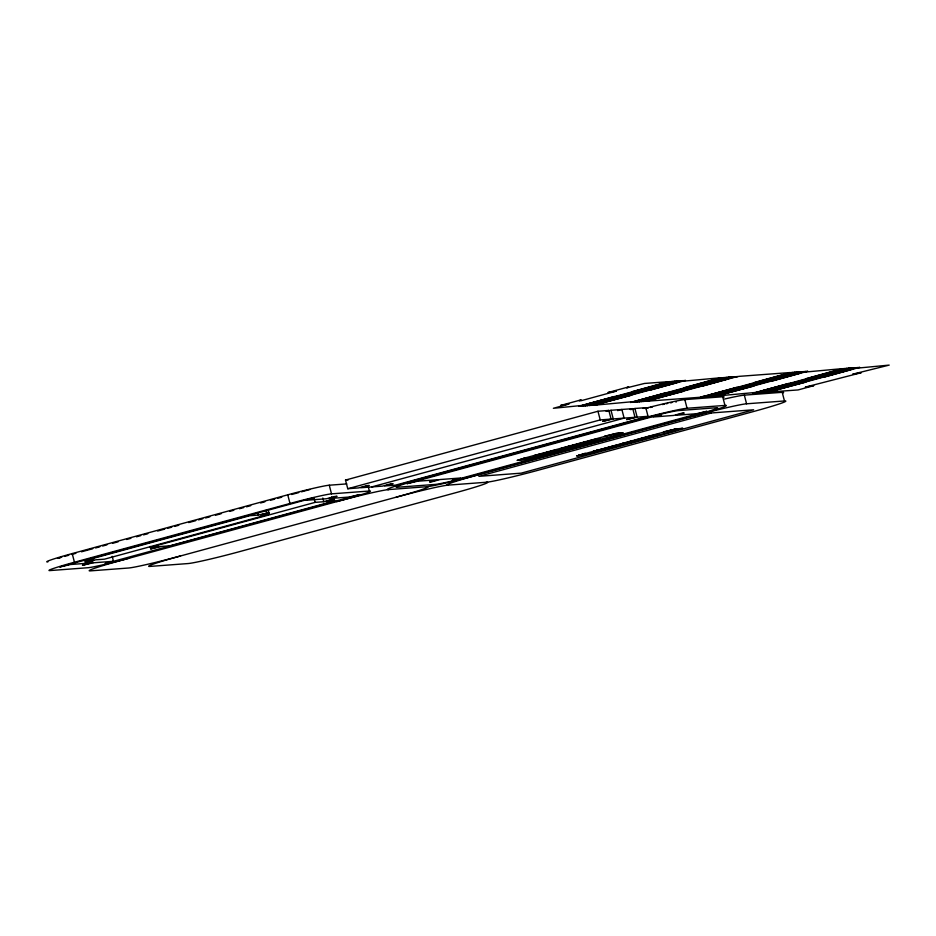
<?xml version="1.0" encoding="UTF-8"?>
<svg xmlns="http://www.w3.org/2000/svg" width="936" height="936" viewBox="0 0 936 936"><rect width="100%" height="100%" fill="white"/><g stroke="black" fill="none" stroke-linecap="round" stroke-linejoin="round"><path stroke-width="1.4" d="M635.755 440.318L630.946 441.382L633.684 440.821L632.408 441.219M674.996 430.607L679.922 428.992M612.378 434.374L524.242 458.172M552.556 452.029L555.75 451.222L551.807 452.31L553.972 451.62M597.367 439.791L598.747 439.417M656.885 435.322L658.254 434.947M656.85 435.357L656.089 435.638L660.044 434.561L657.283 435.076M591.435 441.441L589.902 441.897M650.929 437.007L649.268 437.475M615.794 446.624L618.965 445.676L614.636 446.706L616.274 446.46M594.454 440.657L595.062 440.47L591.798 441.242L595.694 440.283M651.234 436.773L655.212 435.837L651.573 436.796L653.129 436.422M524.101 458.266L519.304 459.787M638.352 439.393L640.154 438.867L635.532 440.037L639.639 439.323L638.387 439.417M595.635 440.329L593.693 440.68M644.67 437.685L648.391 436.936L640.926 438.621L644.658 437.545M583.362 442.623L581.385 443.114L584.953 442.213M558.301 450.508L558.207 450.532M584.403 442.447L588.884 441.406L583.631 442.412M549.795 452.006L554.065 450.696L546.589 452.696C560.512 449.912 534.397 455.469 550.052 451.62L546.378 452.72M609.313 447.537L613.583 446.238L606.095 448.227C622.03 445.068 592.406 451.351 609.558 447.151L605.885 448.25M584.626 442.377L586.088 442.049L582.087 443.126L584.614 442.318M613.138 446.332L606.516 448.098L612.413 446.495M572.118 445.63L571.416 445.852L574.142 445.325L567.976 446.554L576.26 444.752L572.668 445.396M614.449 396.466L578.612 406.364L616.613 396.302M583.327 405.382L580.8 406.212L618.778 396.139M632.327 391.599L668.164 381.701L644.436 383.456L626.64 387.878L628.606 386.919L607.955 392.547L616.414 391.096L581.408 400.643L579.244 400.795L581.209 399.836L560.559 405.464L569.018 404.013L553.375 408.283L581.162 405.545M585.491 405.218L582.964 406.048L620.931 395.986M634.491 391.435L670.328 381.537L665.613 382.52M636.655 391.271L672.481 381.373L667.777 382.356M623.095 395.823L587.258 405.709L625.26 395.659M638.82 391.108L674.645 381.209L669.942 382.192M640.973 390.944L676.81 381.046L672.095 382.04M627.424 395.495L591.61 405.405L629.589 395.331M643.137 390.78L678.974 380.894L674.259 381.876M596.302 404.41L593.775 405.241L631.753 395.167M645.302 390.616L681.139 380.73L676.424 381.712M647.466 390.464L683.303 380.566L678.588 381.549M649.631 390.3L685.468 380.402L680.753 381.385M666.35 392.582L630.548 402.48L668.515 392.418M635.228 401.485L632.713 402.328L670.679 392.254M684.228 387.703L720.065 377.805L682.917 381.221M637.393 401.322L634.865 402.164L672.844 392.09M686.392 387.539L722.229 377.641L717.514 378.624M688.557 387.375L724.394 377.489L719.679 378.472M675.008 391.927L639.171 401.825L677.173 391.763M690.721 387.211L726.558 377.325L721.843 378.308M692.886 387.048L728.723 377.161L724.008 378.144M679.325 391.599L643.523 401.509L681.49 391.435M695.05 386.896L730.876 376.997L726.172 377.98M648.203 400.514L645.688 401.345L683.654 391.283M697.215 386.732L733.04 376.834L728.337 377.816M699.367 386.568L735.205 376.67L730.49 377.653M701.532 386.404L737.369 376.506L732.654 377.489M736.726 387.305L700.888 397.192L738.878 387.141M754.603 382.426L790.44 372.528L738.843 376.377L734.818 377.337M741.043 386.977L705.206 396.876L743.207 386.814M756.768 382.262L792.593 372.364L787.89 373.347M709.921 395.881L707.37 396.712L745.372 386.65M758.932 382.099L794.758 372.212L790.042 373.195M761.085 381.935L796.922 372.048L792.207 373.031M747.536 386.486L711.699 396.384L749.701 386.322M763.25 381.771L799.087 371.885L794.371 372.867M716.414 395.401L713.887 396.232L751.865 386.159M765.414 381.619L801.251 371.721L796.536 372.703M718.579 395.238L716.052 396.068L754.018 386.006M767.578 381.455L803.416 371.557L798.7 372.54M769.743 381.291L805.568 371.393L800.865 372.376M771.907 381.127L807.733 371.229L803.029 372.212M788.627 383.409L752.79 393.307L790.791 383.245M757.505 392.313L754.978 393.155L792.956 383.081M806.504 378.53L842.341 368.644L805.182 372.06M759.669 392.161L757.142 392.991L795.12 382.918M808.669 378.366L844.506 368.48L839.791 369.463M810.833 378.214L846.67 368.316L841.955 369.299M797.273 382.754L761.448 392.652L799.438 382.602M812.998 378.05L848.823 368.152L844.12 369.135M815.162 377.887L850.988 367.988L846.284 368.971M801.602 382.438L765.765 392.324L803.767 382.274M817.327 377.723L853.152 367.825L848.437 368.807M770.48 391.342L767.953 392.184L805.931 382.11M819.48 377.559L855.317 367.661L850.602 368.644M821.644 377.395L857.481 367.509L852.766 368.491M823.809 377.231L859.646 367.345L854.931 368.328M578.811 455.317L670.445 430.279M518.93 459.892L525.693 457.692M615.502 433.555L623.224 432.701L613.981 435.591M578.448 455.422L585.211 453.235M675.02 429.086L682.742 428.243L680.261 428.817M680.285 428.899L673.499 431.122M558.347 450.52L555.867 451M587.2 404.106L661.74 383.795M589.364 403.942L663.905 383.631M591.517 403.79L666.069 383.467M593.681 403.627L668.222 383.304M595.846 403.463L670.387 383.14M598.01 403.299L672.551 382.976M600.175 403.135L674.716 382.812M602.339 402.971L676.88 382.66M47.912 561.904A35.147 1.591 -14.6 0 1 72.201 553.574L287.75 494.816A35.147 1.591 -14.6 0 1 329.273 485.211L346.741 483.9M61.753 557.177L57.529 558.324L59.717 558.16M64.572 556.405L68.808 555.247M71.627 554.486L75.863 553.328M81.502 551.795L92.781 548.718M95.601 547.946L99.836 546.788M102.656 546.027L106.891 544.869M112.531 543.336L118.17 541.792M126.629 539.487L130.864 538.329M136.504 536.796L140.739 535.638M143.559 534.877L147.794 533.719M157.657 531.028L164.713 529.109M167.532 528.337L171.768 527.179M174.587 526.418L178.823 525.26M188.686 522.569L195.741 520.65M198.561 519.878L202.796 518.731M205.616 517.959L209.851 516.801M215.491 515.268L221.13 513.724M229.589 511.419L233.824 510.272M239.464 508.728L243.699 507.581M246.519 506.809L250.743 505.651M260.618 502.96L264.853 501.813M270.492 500.269L274.728 499.122M277.547 498.35L281.771 497.191M291.646 494.5L298.701 492.582M301.521 491.81L309.98 489.505M630.712 409.629L634.912 408.482L645.782 407.675L648.028 416.321L395.577 485.14L384.708 485.959L393.085 483.678L390.92 483.842L382.543 486.123L360.793 487.75L369.182 485.468L367.017 485.632L358.628 487.913L347.759 488.732L345.501 480.074L597.964 411.255L608.833 410.436L611.091 419.094L602.714 421.375L613.255 418.93L634.994 417.304L632.748 408.646L610.997 410.284L606.809 411.419M639.101 400.222L713.642 379.899M641.265 400.058L715.806 379.735M643.43 399.894L717.97 379.571M645.594 399.73L720.135 379.408M647.759 399.567L722.299 379.255M606.037 411.208L608.833 410.436M649.912 399.403L724.464 379.092M652.076 399.239L726.617 378.928M654.241 399.087L728.781 378.764M617.643 410.611L621.867 409.465L624.125 418.123L371.662 486.942M629.951 409.406L632.748 408.646M129.542 558.102A35.147 1.591 -14.6 0 1 88.007 567.719L50.158 570.562A35.147 1.591 -14.6 0 1 74.447 562.232L289.996 503.474A35.147 1.591 -14.6 0 1 331.519 493.857L369.369 491.026L368.41 487.317M347.759 488.732L600.222 419.913L611.091 419.094M642.962 408.435L645.782 407.675M84.685 559.775L85.328 562.243L93.717 559.962L85.036 560.617L249.69 515.736L258.359 515.081L268.913 512.635L260.524 514.917L269.205 514.262L268.269 510.155M90.195 560.524L90.839 562.992L82.462 565.274L93.003 562.828L113.478 561.296L112.191 556.347M269.205 514.262L104.551 559.155L95.87 559.798L85.328 562.243M333.661 497.203L334.632 500.912L325.95 501.556L334.339 499.274L332.175 499.438L323.797 501.719L315.116 502.375L150.462 547.256L159.143 546.601L150.754 548.894L150.111 546.413M709.476 394.945L784.017 374.622M711.629 394.781L786.17 374.459M713.794 394.618L788.334 374.295M715.958 394.454L790.499 374.131M718.123 394.29L792.663 373.979M634.994 417.304L626.617 419.585L637.159 417.14L648.028 416.321M720.287 394.126L794.828 373.815M722.452 393.962L796.992 373.651M724.616 393.81L799.157 373.487M334.632 500.912L169.978 545.793L161.296 546.448L150.754 548.894M113.478 561.296L105.101 563.577L359.752 494.594L349.175 497.051L328.7 498.584L337.077 496.302L334.912 496.466L326.535 498.748L306.049 500.28L314.438 497.999L312.238 498.163L59.775 566.982L70.352 564.525L90.839 562.992M761.377 391.049L835.918 370.726M763.542 390.885L838.083 370.562M765.707 390.721L840.247 370.41M767.871 390.558L842.412 370.246M770.024 390.406L844.564 370.083M772.188 390.242L846.729 369.919M774.353 390.078L848.893 369.755M519.421 459.833L517.058 460.395L525.693 459.307M615.034 433.684C631.94 431.028 613.162 434.947 616.298 435.041L527.576 458.815M776.517 389.914L851.058 369.591M546.706 453.469L545.863 453.691L550.099 452.544M557.716 450.497L555.118 451.175L556.756 450.93M570.55 446.963L569.977 447.115L571.709 446.881L567.824 447.747M590.651 441.488L590.043 441.652L590.827 441.605M574.868 445.817L576.377 445.407L572.645 446.39L575.886 445.735L575.289 445.899M577.898 445.056L580.343 444.413M548.847 453.106L551.257 452.451L550.684 452.615M556.276 451.082L559.447 450.134L557.973 450.438M568.199 447.829L567.04 447.923L570.913 447.045M369.369 491.026A35.147 1.591 -14.6 0 1 345.08 499.344L121.013 560.43A44.097 2.001 -14.6 0 0 90.535 570.866L128.419 568.023A44.097 2.001 -14.6 0 0 180.531 555.961L396.22 497.168A44.097 2.001 -14.6 0 1 448.321 485.105A44.097 2.001 -14.6 0 1 478.787 474.657L694.477 415.865A44.097 2.001 -14.6 0 1 746.577 403.802L784.462 400.959L782.215 392.301L744.331 395.144A44.097 2.001 -14.6 0 0 724.593 399.017M578.939 455.376L576.564 455.926L584.438 455.048M609.617 448.075L605.37 449.233L610.775 447.993L610.19 448.145M630.068 442.506L629.495 442.658L631.227 442.412L626.558 443.453L627.717 443.371M637.416 440.599L641.008 439.745L639.241 440.002M650.169 437.018L649.549 437.194L650.812 436.972L648.613 437.674M634.807 441.441L635.392 441.277L633.777 441.511M679.793 428.945L680.671 428.793M614.648 433.777L615.455 433.649M674.166 429.32L674.961 429.179M584.824 454.943L578.588 455.469M563.788 447.771L562.63 448.122L566.572 447.373L560.477 448.707L568.69 446.8L564.244 447.572M556.932 450.707L557.774 450.45M594.138 440.739L592.078 441.195L593.564 440.786M623.294 443.301L622.136 443.652L626.079 442.904L619.995 444.249L628.196 442.33L623.762 443.102M653.468 436.328L654.615 436L652.825 436.422M614.273 433.883L614.987 433.777M593.424 440.751C590.008 441.757 597.168 439.733 593.927 440.622M652.93 436.293C649.432 437.311 657.049 435.17 653.199 436.223M584.485 454.954L585.585 454.744M587.644 405.054L585.129 405.896L589.809 404.89M591.973 404.726L589.458 405.569L594.138 404.574M598.467 404.247L595.916 405.066L633.064 401.649M639.557 401.158L637.006 401.989L641.722 401.006M643.886 400.842L641.359 401.673L646.039 400.678M650.368 400.351L647.852 401.146L699.403 397.32L703.439 396.373M705.604 396.209L703.076 397.051L707.756 396.045M712.085 395.729L709.558 396.56L714.25 395.565M720.732 395.074L718.216 395.87L755.34 392.476M761.834 391.997L759.307 392.827L763.987 391.833M766.151 391.669L763.6 392.488L768.316 391.505M857.095 368.164L889.2 365.099L852.719 374.189L861.178 372.739L805.323 387.106L813.782 385.667L798.139 389.926L770.129 391.973L772.645 391.178M614.519 433.894L613.513 434.082M526.067 459.202L519.082 459.927M673.405 429.519L680.683 428.7M674.037 429.437L672.2 429.916M616.613 446.191L618.029 445.817M584.953 454.826L587.691 454.112M614.063 434.023L612.682 434.386M588.884 442.155L587.153 442.435L589.82 441.944M525.903 459.166L527.272 458.815M653.082 436.328L651.316 436.784M672.645 429.718L671.299 430.15M612.752 434.281L611.781 434.608M527.202 458.909L528.173 458.581M671.896 429.916L670.855 430.256M587.094 454.346L595.132 452.486M589.458 442.014L588.522 442.272M611.653 434.561L604.457 436.235M528.313 458.628L535.626 456.943M670.41 430.373L671.159 430.104M587.82 454.159L589.001 453.796M670.808 430.186L663.963 431.765M648.718 437.615L646.671 437.978L648.847 437.58M536.457 455.142L539.347 454.44L533.59 455.914L544.869 453.082L534.245 455.645M595.963 450.684L598.853 449.982L593.096 451.456L604.387 448.625L593.752 451.187M588.884 453.901L675.804 430.572L674.996 430.642M632.479 441.254L627.494 442.096L635.755 440.283M627.342 443.29L630.548 442.599M617.713 445.922L618.415 445.735M612.507 447.291L615.268 446.764L611.313 447.841L613.49 447.151M645.009 408.412A44.097 2.001 -14.6 0 1 684.813 399.602L722.697 396.759A44.097 2.001 -14.6 0 1 723.399 397.472M336.703 501.626A44.097 2.001 -14.6 0 1 388.803 489.563A44.097 2.001 -14.6 0 1 419.281 479.115L634.971 420.322A44.097 2.001 -14.6 0 1 687.071 408.26L724.955 405.417L722.697 396.759M585.14 443.114L581.478 443.992L585.913 443.009L582.192 443.816L583.069 443.758M644.214 438.645L640.985 439.522L645.278 438.551M641.71 439.358L642.587 439.288M635.743 440.95L632.291 441.921M563.156 449.104L559.494 449.982L563.928 448.999L560.219 449.806L561.097 449.748M622.229 444.635L619.012 445.513L623.306 444.541M619.726 445.349L620.603 445.279M345.501 480.074L348.227 479.875M388.803 489.563L426.687 486.72A44.097 2.001 -14.6 0 0 478.787 474.657M448.321 485.105L486.205 482.262A44.097 2.001 -14.6 0 0 538.305 470.2L753.995 411.395A44.097 2.001 -14.6 0 0 784.462 400.959M744.331 395.144L746.577 403.802M684.813 399.602L687.071 408.26M634.912 408.482L637.159 417.14M610.997 410.284L613.255 418.93M597.964 411.255L600.222 419.913M329.273 485.211L331.519 493.857M331.531 496.969L332.175 499.438M322.826 498.01L323.797 501.719M314.473 499.906L315.116 502.375M287.75 494.816L289.996 503.474M266.105 510.319L266.748 512.799M257.716 512.612L258.359 515.081M92.36 560.36L93.003 562.828M72.201 553.574L74.447 562.232M724.955 405.417A44.097 2.001 -14.6 0 1 694.477 415.865M782.215 392.301A44.097 2.001 -14.6 0 1 782.917 393.015M486.205 482.262A44.097 2.001 -14.6 0 1 455.727 492.71L240.037 551.503A44.097 2.001 -14.6 0 1 187.937 563.566L150.052 566.409A44.097 2.001 -14.6 0 1 180.531 555.961M426.687 486.72A44.097 2.001 -14.6 0 1 396.22 497.168M645.887 408.611A35.147 1.591 -14.6 0 1 648.098 408.037M650.298 407.488A35.147 1.591 -14.6 0 1 652.462 406.949M662.536 404.563A35.147 1.591 -14.6 0 1 664.338 404.153M666.046 403.779A35.147 1.591 -14.6 0 1 667.66 403.428M670.574 402.843A35.147 1.591 -14.6 0 1 671.861 402.597M675.745 401.965A35.147 1.591 -14.6 0 1 676.377 401.907M598.97 438.621L592.558 439.99L598.97 438.621M658.488 434.164L647.513 436.773L658.406 434.269M554.17 450.45L550.848 451.409L554.17 450.45M613.688 445.992L610.366 446.94L613.688 445.992M597.332 439.826L596.571 440.095L600.526 439.019L597.332 439.826M590.862 440.575L592.102 440.517L587.995 441.23L592.628 440.06L590.909 440.552M578.869 443.839L580.121 443.793L576.014 444.495L580.648 443.325L578.928 443.816M550.555 451.503L547.01 452.556L553.632 450.789L550.555 451.503M637.112 420.182L421.563 478.94A35.147 1.591 -14.6 0 0 397.274 487.258L435.123 484.427A35.147 1.591 -14.6 0 0 476.646 474.809L692.195 416.052A35.147 1.591 -14.6 0 0 716.485 407.722L678.635 410.565A35.147 1.591 -14.6 0 0 637.112 420.182M659.353 414.859L406.891 483.678L417.468 481.233L437.954 479.7L429.565 481.981L431.73 481.818L440.107 479.536L460.594 478.003L452.217 480.285L454.405 480.121L706.867 411.302L696.29 413.747L675.804 415.291L684.193 412.998L682.028 413.162L673.639 415.444L653.164 416.988L661.541 414.695L659.353 414.859M566.14 448.168L565.555 448.332L567.298 448.075L566.14 448.168M577.418 445.091L576.833 445.255L578.577 445.01L577.418 445.091M580.343 444.296L579.723 444.46L581.502 444.214L580.343 444.296M711.348 412.963L478.904 476.33L521.176 473.16L753.62 409.792L711.348 412.963M625.657 443.699L625.061 443.863L626.816 443.617L625.657 443.699M636.936 440.634L636.34 440.786L638.095 440.54L636.936 440.634M556.78 449.83L554.533 450.427L556.78 449.83M616.298 445.372L614.039 445.969L616.298 445.372"/></g></svg>
